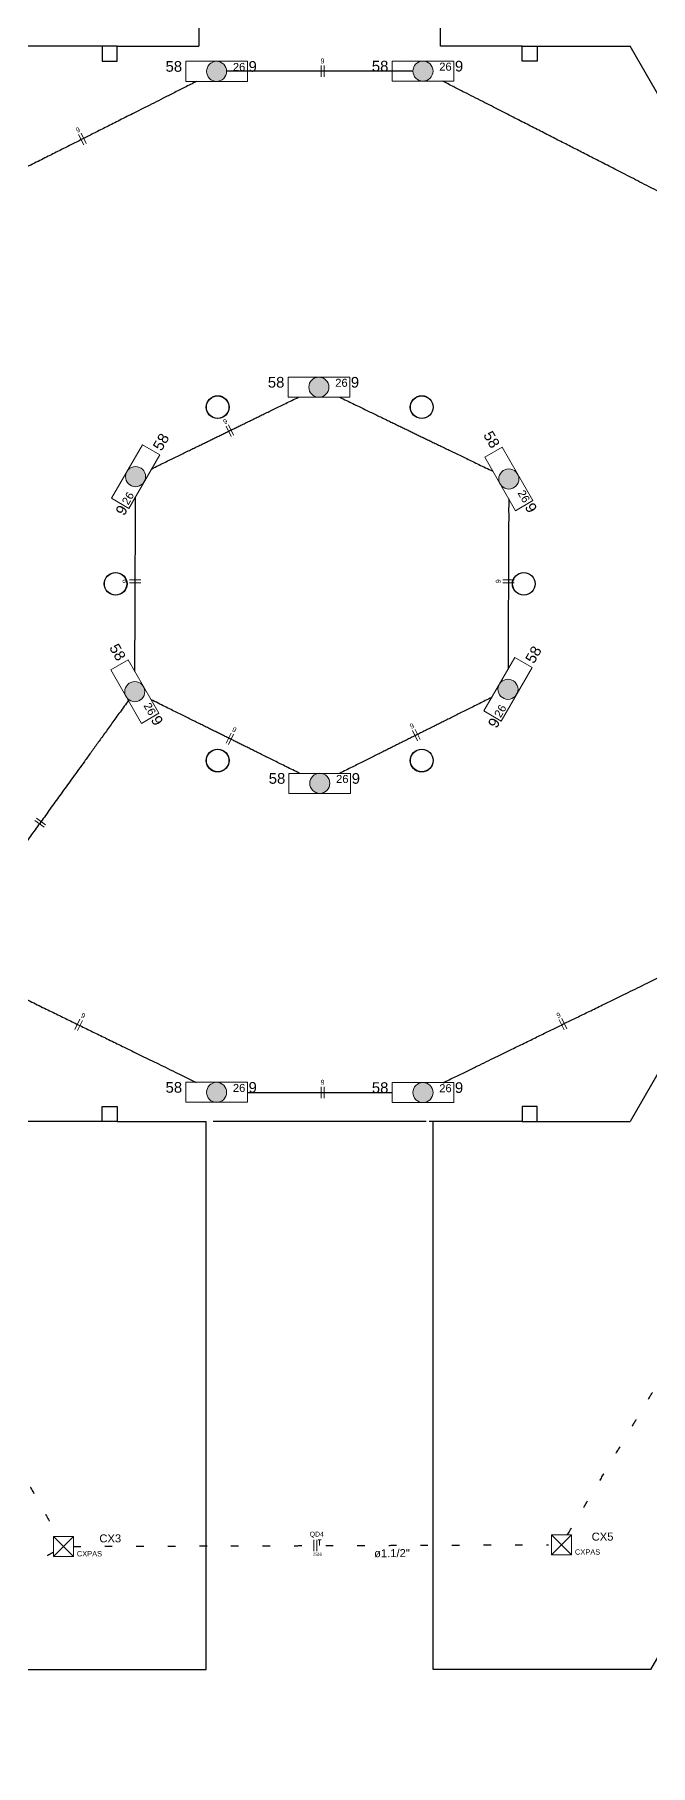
# Model space of a CAD drawing. Extents: x 175 to 700, y 53 to 250.
# Drawn here: x 484.85 to 492.99, y 182.66 to 205.56 of the extents above; entities that cross this region are included whole.
import ezdxf

# ---------------------------------------------------------------- set-up
doc = ezdxf.new("R2010")
doc.units = 0
doc.header["$LTSCALE"] = 2
doc.linetypes.add('DOT2', pattern=[3.175, 0, -3.175])
doc.layers.get('0').update_dxf_attribs({"linetype": 'CONTINUOUS'})
doc.layers.add('A-PAREDE', color=5, linetype='CONTINUOUS')
doc.layers.add('A-PISOS-NIVEL', color=1, linetype='CONTINUOUS')
for name, color, linetype, lineweight in [('EL-Condutos', 4, 'CONTINUOUS', 30), ('EL-Fios', 9, 'CONTINUOUS', 20), ('EL-Textos condutos', 7, 'CONTINUOUS', 20), ('EL-Textos fios', 7, 'CONTINUOUS', 20), ('EL-Textos pontos', 5, 'CONTINUOUS', 20), ('P-SIMBOL', 5, 'CONTINUOUS', 20)]:
    doc.layers.add(name, color=color, linetype=linetype, lineweight=lineweight)
doc.styles.add('Arial', font='arial.ttf')

msp = doc.modelspace()

# ---------------------------------------------------------------- hatches: boundary and pattern name
at = {"layer": 'P-SIMBOL'}
h = msp.add_hatch(color=256, dxfattribs=at)
h.paths.add_polyline_path([(483.506, 203.248, 1), (483.771, 203.248, 1)])
h.paths.add_polyline_path([(487.12, 205.072, 1), (487.385, 205.072, 1)])
h.paths.add_polyline_path([(489.85, 205.076, 1), (490.115, 205.076, 1)])
h.paths.add_polyline_path([(493.478, 203.222, 1), (493.743, 203.222, 1)])
h = msp.add_hatch(color=256, dxfattribs=at)
h.paths.add_polyline_path([(488.474, 200.893, 1), (488.739, 200.893, 1)])
h.paths.add_polyline_path([(490.986, 199.679, 1), (491.251, 199.679, 1)])
h.paths.add_polyline_path([(491.24, 196.896, 1), (490.975, 196.896, 1)])
h.paths.add_polyline_path([(488.485, 195.652, 1), (488.75, 195.652, 1)])
h.paths.add_polyline_path([(486.039, 196.865, 1), (486.304, 196.865, 1)])
h.paths.add_polyline_path([(486.049, 199.71, 1), (486.314, 199.71, 1)])
h = msp.add_hatch(color=256, dxfattribs=at)
h.paths.add_polyline_path([(493.49, 193.337, 1), (493.755, 193.337, 1)])
h.paths.add_polyline_path([(489.85, 191.56, 1), (490.115, 191.56, 1)])
h.paths.add_polyline_path([(487.12, 191.563, 1), (487.385, 191.563, 1)])
h.paths.add_polyline_path([(483.757, 193.337, 1), (483.492, 193.337, 1)])

# ---------------------------------------------------------------- linework, layer by layer
at = {"color": 8}
for centre in [(487.268, 200.63), (487.268, 200.63), (489.967, 200.63), (489.967, 200.63), (485.918, 198.292), (485.918, 198.292), (491.317, 198.292), (487.268, 195.954), (487.268, 195.954), (489.967, 195.954), (489.967, 195.954)]:
    msp.add_circle(centre, 0.15, dxfattribs=at)
at = {"color": 9}
msp.add_circle((491.317, 198.292), 0.15, dxfattribs=at)
at = {"layer": 'A-PAREDE', "color": 251}
for points in [[(485.737, 205.205), (485.937, 205.205), (485.937, 205.405), (485.737, 205.405)], [(491.496, 205.205), (491.296, 205.205), (491.296, 205.405), (491.496, 205.405)], [(485.737, 191.376), (485.937, 191.376), (485.937, 191.176), (485.737, 191.176)], [(485.737, 191.376), (485.937, 191.376), (485.937, 191.176), (485.737, 191.176)], [(491.496, 191.376), (491.296, 191.376), (491.296, 191.176), (491.496, 191.176)], [(491.496, 191.376), (491.296, 191.376), (491.296, 191.176), (491.496, 191.176)]]:
    msp.add_lwpolyline(points, close=True, dxfattribs=at)
for centre in [(487.266, 200.629), (487.266, 200.629), (489.966, 200.629), (489.966, 200.629), (485.916, 198.291), (485.916, 198.291), (491.316, 198.291), (487.266, 195.952), (487.266, 195.952), (489.966, 195.952), (489.966, 195.952)]:
    msp.add_circle(centre, 0.15, dxfattribs=at)
at = {"layer": 'A-PISOS-NIVEL', "color": 251}
for p, q in [((487.016, 209.26), (487.016, 205.405)), ((490.216, 205.405), (490.216, 209.26)), ((485.737, 205.405), (484.509, 205.405)), ((485.937, 205.405), (487.016, 205.405)), ((491.296, 205.405), (490.216, 205.405)), ((491.496, 205.405), (492.724, 205.405)), ((493.338, 204.342), (492.724, 205.405)), ((493.338, 192.239), (492.724, 191.176)), ((485.737, 191.176), (484.509, 191.176)), ((485.937, 191.176), (487.116, 191.176)), ((487.116, 183.926), (487.116, 191.176)), ((490.026, 191.176), (487.206, 191.176)), ((490.116, 191.176), (490.066, 191.176)), ((490.116, 183.926), (490.116, 191.176)), ((491.296, 191.176), (490.116, 191.176)), ((491.496, 191.176), (492.724, 191.176)), ((493.881, 185.465), (492.992, 183.926)), ((484.249, 183.926), (487.116, 183.926)), ((492.992, 183.926), (490.116, 183.926))]:
    msp.add_line(p, q, dxfattribs=at)
at = {"layer": 'EL-Condutos', "linetype": 'Continuous'}
for points in [[(489.849, 205.076), (489.74, 205.076), (489.636, 205.076), (489.537, 205.076), (489.444, 205.076), (489.354, 205.076), (489.269, 205.075), (489.188, 205.075), (489.109, 205.075), (489.034, 205.075), (488.961, 205.075), (488.89, 205.075), (488.82, 205.075), (488.752, 205.075), (488.685, 205.075), (488.618, 205.074), (488.551, 205.074), (488.483, 205.074), (488.415, 205.074), (488.346, 205.074), (488.274, 205.074), (488.201, 205.074), (488.126, 205.074), (488.048, 205.074), (487.966, 205.073), (487.881, 205.073), (487.791, 205.073), (487.698, 205.073), (487.599, 205.073), (487.495, 205.073), (487.386, 205.073)], [(486.988, 204.939), (486.83, 204.859), (486.683, 204.785), (486.547, 204.716), (486.421, 204.652), (486.303, 204.593), (486.194, 204.538), (486.091, 204.486), (485.995, 204.438), (485.905, 204.392), (485.819, 204.349), (485.738, 204.308), (485.659, 204.268), (485.583, 204.23), (485.509, 204.192), (485.435, 204.155), (485.361, 204.118), (485.286, 204.08), (485.209, 204.041), (485.13, 204.001), (485.047, 203.959), (484.96, 203.915), (484.868, 203.869), (484.77, 203.82), (484.666, 203.767), (484.554, 203.711), (484.434, 203.65), (484.305, 203.585), (484.166, 203.515), (484.016, 203.439), (483.855, 203.358)], [(493.391, 203.334), (493.245, 203.409), (493.107, 203.479), (492.977, 203.545), (492.854, 203.608), (492.738, 203.668), (492.628, 203.724), (492.523, 203.778), (492.423, 203.829), (492.328, 203.878), (492.235, 203.925), (492.146, 203.97), (492.06, 204.015), (491.975, 204.058), (491.892, 204.101), (491.809, 204.143), (491.726, 204.185), (491.643, 204.228), (491.559, 204.271), (491.473, 204.315), (491.384, 204.36), (491.293, 204.406), (491.199, 204.455), (491.1, 204.505), (490.997, 204.558), (490.888, 204.614), (490.774, 204.672), (490.653, 204.734), (490.525, 204.799), (490.39, 204.868), (490.246, 204.942)], [(486.395, 199.814), (486.483, 199.857), (486.566, 199.898), (486.645, 199.936), (486.72, 199.973), (486.792, 200.008), (486.86, 200.041), (486.925, 200.073), (486.987, 200.103), (487.048, 200.132), (487.106, 200.161), (487.162, 200.188), (487.217, 200.215), (487.271, 200.241), (487.324, 200.267), (487.376, 200.293), (487.429, 200.319), (487.482, 200.344), (487.535, 200.37), (487.589, 200.397), (487.645, 200.424), (487.701, 200.452), (487.76, 200.48), (487.821, 200.51), (487.884, 200.541), (487.95, 200.573), (488.019, 200.607), (488.092, 200.642), (488.168, 200.679), (488.249, 200.719), (488.334, 200.76)], [(488.881, 200.76), (488.971, 200.717), (489.056, 200.676), (489.137, 200.637), (489.213, 200.6), (489.286, 200.565), (489.355, 200.531), (489.421, 200.499), (489.484, 200.469), (489.545, 200.439), (489.604, 200.411), (489.661, 200.383), (489.717, 200.356), (489.772, 200.33), (489.826, 200.304), (489.88, 200.277), (489.934, 200.251), (489.989, 200.225), (490.045, 200.198), (490.101, 200.17), (490.16, 200.142), (490.22, 200.113), (490.282, 200.083), (490.347, 200.052), (490.415, 200.019), (490.487, 199.984), (490.562, 199.948), (490.641, 199.91), (490.724, 199.869), (490.812, 199.827), (490.906, 199.782)], [(486.172, 197.13), (486.172, 197.233), (486.173, 197.331), (486.173, 197.423), (486.173, 197.511), (486.174, 197.595), (486.174, 197.675), (486.174, 197.752), (486.175, 197.826), (486.175, 197.896), (486.175, 197.965), (486.175, 198.032), (486.176, 198.097), (486.176, 198.161), (486.176, 198.224), (486.176, 198.287), (486.177, 198.35), (486.177, 198.413), (486.177, 198.477), (486.177, 198.543), (486.177, 198.609), (486.178, 198.678), (486.178, 198.749), (486.178, 198.822), (486.179, 198.899), (486.179, 198.979), (486.179, 199.063), (486.179, 199.151), (486.18, 199.244), (486.18, 199.341), (486.181, 199.444)], [(491.118, 199.417), (491.117, 199.316), (491.117, 199.22), (491.117, 199.129), (491.116, 199.043), (491.116, 198.961), (491.116, 198.883), (491.115, 198.808), (491.115, 198.736), (491.115, 198.667), (491.114, 198.601), (491.114, 198.536), (491.114, 198.473), (491.114, 198.411), (491.113, 198.349), (491.113, 198.288), (491.113, 198.228), (491.113, 198.166), (491.113, 198.104), (491.112, 198.041), (491.112, 197.977), (491.112, 197.91), (491.111, 197.841), (491.111, 197.77), (491.111, 197.695), (491.111, 197.617), (491.11, 197.535), (491.11, 197.449), (491.11, 197.358), (491.109, 197.263), (491.109, 197.162)], [(486.088, 196.75), (485.975, 196.593), (485.869, 196.447), (485.77, 196.309), (485.676, 196.179), (485.588, 196.057), (485.505, 195.942), (485.427, 195.833), (485.352, 195.73), (485.281, 195.631), (485.212, 195.536), (485.146, 195.445), (485.082, 195.357), (485.02, 195.27), (484.959, 195.185), (484.898, 195.101), (484.837, 195.016), (484.775, 194.931), (484.713, 194.845), (484.649, 194.756), (484.583, 194.665), (484.515, 194.57), (484.444, 194.472), (484.369, 194.368), (484.29, 194.259), (484.207, 194.144), (484.119, 194.022), (484.025, 193.892), (483.926, 193.755), (483.82, 193.608), (483.707, 193.452)], [(488.352, 195.784), (488.261, 195.829), (488.176, 195.871), (488.096, 195.91), (488.02, 195.948), (487.949, 195.983), (487.881, 196.017), (487.817, 196.049), (487.756, 196.079), (487.698, 196.108), (487.642, 196.136), (487.587, 196.163), (487.534, 196.189), (487.483, 196.215), (487.431, 196.24), (487.381, 196.265), (487.33, 196.29), (487.278, 196.316), (487.226, 196.342), (487.172, 196.368), (487.117, 196.396), (487.06, 196.424), (487, 196.454), (486.937, 196.485), (486.871, 196.518), (486.802, 196.552), (486.728, 196.589), (486.65, 196.627), (486.567, 196.668), (486.479, 196.712), (486.386, 196.758)], [(490.894, 196.789), (490.808, 196.746), (490.726, 196.705), (490.647, 196.666), (490.572, 196.628), (490.499, 196.592), (490.429, 196.557), (490.362, 196.523), (490.297, 196.491), (490.234, 196.459), (490.172, 196.428), (490.112, 196.398), (490.053, 196.369), (489.994, 196.34), (489.937, 196.311), (489.879, 196.282), (489.822, 196.254), (489.765, 196.225), (489.707, 196.196), (489.648, 196.167), (489.589, 196.137), (489.528, 196.107), (489.466, 196.076), (489.402, 196.044), (489.336, 196.011), (489.267, 195.976), (489.196, 195.941), (489.123, 195.904), (489.046, 195.866), (488.966, 195.826), (488.882, 195.784)], [(483.839, 193.232), (483.986, 193.16), (484.124, 193.092), (484.254, 193.029), (484.378, 192.968), (484.494, 192.912), (484.604, 192.858), (484.709, 192.806), (484.81, 192.757), (484.905, 192.71), (484.997, 192.665), (485.086, 192.622), (485.173, 192.58), (485.257, 192.538), (485.341, 192.498), (485.423, 192.457), (485.506, 192.417), (485.589, 192.376), (485.673, 192.335), (485.759, 192.293), (485.847, 192.25), (485.937, 192.206), (486.032, 192.16), (486.13, 192.112), (486.233, 192.061), (486.342, 192.008), (486.456, 191.953), (486.577, 191.894), (486.704, 191.831), (486.84, 191.765), (486.983, 191.695)], [(490.251, 191.691), (490.411, 191.769), (490.56, 191.841), (490.697, 191.909), (490.825, 191.971), (490.944, 192.029), (491.054, 192.083), (491.157, 192.133), (491.253, 192.18), (491.344, 192.224), (491.43, 192.266), (491.511, 192.306), (491.59, 192.344), (491.666, 192.382), (491.741, 192.418), (491.814, 192.454), (491.888, 192.49), (491.963, 192.527), (492.04, 192.564), (492.12, 192.603), (492.202, 192.643), (492.29, 192.686), (492.382, 192.731), (492.481, 192.779), (492.586, 192.831), (492.699, 192.886), (492.82, 192.945), (492.951, 193.009), (493.092, 193.078), (493.244, 193.152), (493.408, 193.232)], [(487.66, 191.563), (487.74, 191.562), (487.818, 191.562), (487.891, 191.562), (487.962, 191.562), (488.031, 191.562), (488.096, 191.562), (488.16, 191.562), (488.221, 191.562), (488.281, 191.562), (488.34, 191.562), (488.397, 191.562), (488.453, 191.562), (488.508, 191.561), (488.563, 191.561), (488.618, 191.561), (488.672, 191.561), (488.727, 191.561), (488.782, 191.561), (488.839, 191.561), (488.896, 191.561), (488.954, 191.561), (489.014, 191.561), (489.075, 191.561), (489.139, 191.561), (489.205, 191.561), (489.273, 191.56), (489.344, 191.56), (489.418, 191.56), (489.495, 191.56), (489.575, 191.56)]]:
    msp.add_spline(points, degree=3, dxfattribs=at)
at = {"layer": 'EL-Condutos', "linetype": 'DOT2', "ltscale": 0.05}
for points in [[(491.897, 185.712), (492.055, 185.977), (492.204, 186.227), (492.343, 186.46), (492.474, 186.68), (492.598, 186.887), (492.714, 187.082), (492.824, 187.266), (492.928, 187.441), (493.028, 187.608), (493.123, 187.768), (493.214, 187.921), (493.303, 188.07), (493.39, 188.215), (493.475, 188.358), (493.56, 188.5), (493.644, 188.642), (493.729, 188.785), (493.816, 188.93), (493.905, 189.079), (493.996, 189.232), (494.091, 189.391), (494.19, 189.557), (494.294, 189.731), (494.403, 189.915), (494.519, 190.109), (494.642, 190.315), (494.773, 190.534), (494.912, 190.767), (495.06, 191.015), (495.217, 191.28)], [(482.147, 191.082), (482.289, 190.825), (482.424, 190.584), (482.549, 190.359), (482.668, 190.146), (482.779, 189.947), (482.884, 189.759), (482.983, 189.58), (483.077, 189.412), (483.167, 189.251), (483.253, 189.096), (483.335, 188.948), (483.415, 188.804), (483.494, 188.664), (483.571, 188.526), (483.647, 188.389), (483.723, 188.252), (483.8, 188.114), (483.878, 187.973), (483.958, 187.83), (484.041, 187.682), (484.127, 187.528), (484.216, 187.367), (484.31, 187.199), (484.409, 187.021), (484.513, 186.834), (484.624, 186.635), (484.742, 186.423), (484.868, 186.198), (485.001, 185.958), (485.144, 185.703)], [(485.356, 185.555), (485.657, 185.556), (485.94, 185.557), (486.205, 185.558), (486.453, 185.558), (486.687, 185.559), (486.908, 185.56), (487.117, 185.561), (487.314, 185.561), (487.503, 185.562), (487.683, 185.563), (487.857, 185.563), (488.025, 185.564), (488.189, 185.564), (488.35, 185.565), (488.51, 185.566), (488.67, 185.566), (488.831, 185.567), (488.995, 185.567), (489.162, 185.568), (489.335, 185.568), (489.514, 185.569), (489.702, 185.57), (489.898, 185.57), (490.105, 185.571), (490.324, 185.572), (490.556, 185.573), (490.803, 185.574), (491.065, 185.574), (491.345, 185.575), (491.644, 185.576)], [(485.096, 185.479), (484.847, 185.336), (484.613, 185.202), (484.394, 185.076), (484.188, 184.958), (483.995, 184.846), (483.812, 184.741), (483.639, 184.642), (483.475, 184.548), (483.319, 184.458), (483.169, 184.372), (483.025, 184.289), (482.886, 184.209), (482.75, 184.131), (482.616, 184.054), (482.483, 183.977), (482.35, 183.901), (482.216, 183.824), (482.08, 183.746), (481.94, 183.666), (481.797, 183.583), (481.647, 183.497), (481.492, 183.408), (481.328, 183.314), (481.156, 183.215), (480.974, 183.11), (480.781, 182.999), (480.575, 182.881), (480.357, 182.755), (480.124, 182.622), (479.876, 182.479)]]:
    msp.add_spline(points, degree=3, dxfattribs=at)
at = {"layer": 'EL-Fios'}
for p, q in [((488.636, 204.999), (488.636, 205.149)), ((488.674, 204.999), (488.674, 205.149)), ((485.496, 204.102), (485.428, 204.236)), ((485.529, 204.119), (485.462, 204.253)), ((487.477, 200.259), (487.411, 200.394)), ((487.444, 200.242), (487.378, 200.377)), ((486.251, 198.343), (486.101, 198.343)), ((491.188, 198.344), (491.038, 198.344)), ((486.251, 198.306), (486.101, 198.306)), ((491.188, 198.306), (491.038, 198.306)), ((487.378, 196.183), (487.444, 196.317)), ((487.411, 196.166), (487.478, 196.301)), ((489.913, 196.215), (489.846, 196.349)), ((489.947, 196.232), (489.879, 196.366)), ((484.97, 195.072), (484.848, 195.16)), ((484.991, 195.102), (484.87, 195.19)), ((485.377, 192.396), (485.443, 192.531)), ((485.411, 192.38), (485.477, 192.515)), ((491.852, 192.389), (491.786, 192.524)), ((491.886, 192.405), (491.82, 192.54)), ((488.636, 191.486), (488.636, 191.636)), ((488.674, 191.486), (488.674, 191.636)), ((488.54, 185.491), (488.54, 185.641)), ((488.577, 185.491), (488.577, 185.641)), ((488.595, 185.641), (488.635, 185.641)), ((488.615, 185.566), (488.615, 185.641))]:
    msp.add_line(p, q, dxfattribs=at)
at = {"layer": 'P-SIMBOL'}
for p, q in [((486.845, 204.94), (486.845, 205.205)), ((487.661, 205.205), (486.845, 205.205)), ((487.661, 204.94), (487.661, 205.205)), ((489.575, 204.944), (489.575, 205.209)), ((490.391, 205.209), (489.575, 205.209)), ((490.391, 204.944), (490.391, 205.209)), ((487.661, 204.94), (486.845, 204.94)), ((490.391, 204.944), (489.575, 204.944)), ((488.198, 200.761), (488.198, 201.026)), ((489.014, 201.026), (488.198, 201.026)), ((489.014, 200.761), (489.014, 201.026)), ((489.014, 200.761), (488.198, 200.761)), ((485.863, 199.423), (486.271, 200.129)), ((486.092, 199.29), (486.5, 199.997)), ((486.271, 200.129), (486.5, 199.997)), ((490.8, 199.966), (491.029, 200.098)), ((491.208, 199.259), (490.8, 199.966)), ((491.437, 199.392), (491.029, 200.098)), ((485.863, 199.423), (486.092, 199.29)), ((491.208, 199.259), (491.437, 199.392)), ((485.852, 197.152), (486.082, 197.284)), ((486.49, 196.578), (486.082, 197.284)), ((490.789, 196.609), (491.197, 197.315)), ((491.019, 196.476), (491.427, 197.183)), ((491.197, 197.315), (491.427, 197.183)), ((486.26, 196.445), (485.852, 197.152)), ((486.26, 196.445), (486.49, 196.578)), ((490.789, 196.609), (491.019, 196.476)), ((488.21, 195.519), (488.21, 195.784)), ((489.026, 195.784), (488.21, 195.784)), ((489.026, 195.519), (489.026, 195.784)), ((489.026, 195.519), (488.21, 195.519)), ((486.845, 191.431), (486.845, 191.696)), ((487.661, 191.696), (486.845, 191.696)), ((487.661, 191.431), (487.661, 191.696)), ((489.575, 191.427), (489.575, 191.692)), ((490.391, 191.692), (489.575, 191.692)), ((490.391, 191.427), (490.391, 191.692)), ((487.661, 191.431), (486.845, 191.431)), ((490.391, 191.427), (489.575, 191.427)), ((485.094, 185.687), (485.359, 185.687)), ((485.094, 185.687), (485.094, 185.422)), ((485.094, 185.687), (485.359, 185.422)), ((485.359, 185.687), (485.094, 185.422)), ((485.359, 185.687), (485.359, 185.422)), ((491.684, 185.71), (491.949, 185.71)), ((491.684, 185.71), (491.684, 185.445)), ((491.684, 185.71), (491.949, 185.445)), ((491.949, 185.71), (491.684, 185.445)), ((491.949, 185.71), (491.949, 185.445)), ((485.094, 185.422), (485.359, 185.422)), ((491.684, 185.445), (491.949, 185.445))]:
    msp.add_line(p, q, dxfattribs=at)
for centre in [(487.253, 205.072), (489.983, 205.076), (488.606, 200.893), (486.181, 199.71), (491.119, 199.679), (486.171, 196.865), (491.108, 196.896), (488.618, 195.652), (487.253, 191.563), (489.983, 191.56)]:
    msp.add_circle(centre, 0.133, dxfattribs=at)

# ---------------------------------------------------------------- texts
at = {"layer": 'EL-Textos condutos', "insert": (489.573, 185.41), "char_height": 0.1059, "width": 0.88956, "attachment_point": 8, "rotation": 0.2005, "line_spacing_factor": 0.798, "style": 'Arial'}
msp.add_mtext('ø1.1/2"', dxfattribs=at)
at = {"layer": 'EL-Textos fios', "attachment_point": 8, "line_spacing_factor": 0.798, "style": 'Arial'}
for s, insert, char_height, width in [('9', (488.655, 205.176), 0.0653, 0.07837), ('9', (488.655, 191.663), 0.0653, 0.07837), ('QD4', (488.578, 185.667), 0.0653, 0.2351), ('25', (488.559, 185.43), 0.0406, 0.09743), ('16', (488.615, 185.43), 0.0406, 0.09743)]:
    msp.add_mtext(s, dxfattribs=dict(at, insert=insert, char_height=char_height, width=width))
at = {"layer": 'EL-Textos fios', "char_height": 0.0653, "width": 0.07837, "attachment_point": 8, "line_spacing_factor": 0.798, "style": 'Arial'}
for insert, rotation in [((485.433, 204.268), 26.78), ((487.383, 200.409), 26.0123), ((486.075, 198.325), 90.0002), ((491.012, 198.325), 90.0002), ((487.473, 196.332), 333.6333), ((489.851, 196.381), 26.5451), ((485.472, 192.546), 333.9485), ((491.792, 192.555), 26.0237)]:
    msp.add_mtext('9', dxfattribs=dict(at, insert=insert, rotation=rotation))
at = {"layer": 'EL-Textos pontos', "line_spacing_factor": 0.798, "style": 'Arial'}
for s, insert, char_height, width, attachment_point in [('58', (486.797, 205.065), 0.1412, 0.33888, 9), ('9', (487.785, 205.065), 0.141, 0.16944, 9), ('58', (489.526, 205.069), 0.1412, 0.33888, 9), ('9', (490.515, 205.069), 0.141, 0.16944, 9), ('58', (488.15, 200.886), 0.1412, 0.33888, 9), ('9', (489.138, 200.886), 0.141, 0.16944, 9), ('58', (488.162, 195.644), 0.1412, 0.33888, 9), ('9', (489.15, 195.644), 0.141, 0.16944, 9), ('58', (486.797, 191.556), 0.1412, 0.33888, 9), ('9', (487.785, 191.556), 0.141, 0.16944, 9), ('58', (489.526, 191.553), 0.1412, 0.33888, 9), ('9', (490.515, 191.553), 0.141, 0.16944, 9), ('CX5', (492.215, 185.63), 0.1059, 0.38124, 7), ('CX3', (485.702, 185.607), 0.1059, 0.38124, 7), ('CXPAS', (492.161, 185.445), 0.0706, 0.4236, 8), ('CXPAS', (485.571, 185.422), 0.0706, 0.4236, 8)]:
    msp.add_mtext(s, dxfattribs=dict(at, insert=insert, char_height=char_height, width=width, attachment_point=attachment_point))
for s, insert, char_height, width, attachment_point, rotation in [('58', (486.525, 200.038), 0.1412, 0.33888, 7, 60.0001), ('58', (490.884, 200.07), 0.1412, 0.33888, 9, 299.9999), ('9', (486.031, 199.182), 0.141, 0.16944, 7, 60.0001), ('9', (491.378, 199.214), 0.141, 0.16944, 9, 299.9999), ('58', (485.936, 197.256), 0.1412, 0.33888, 9, 299.9999), ('58', (491.452, 197.224), 0.1412, 0.33888, 7, 60.0001), ('9', (486.431, 196.399), 0.141, 0.16944, 9, 299.9999), ('9', (490.958, 196.368), 0.141, 0.16944, 7, 60.0001)]:
    msp.add_mtext(s, dxfattribs=dict(at, insert=insert, char_height=char_height, width=width, attachment_point=attachment_point, rotation=rotation))
at = {"layer": 'P-SIMBOL', "char_height": 0.1059, "width": 0.25416, "attachment_point": 9, "line_spacing_factor": 0.798, "style": 'Arial'}
for insert in [(487.633, 205.076), (490.363, 205.08), (488.987, 200.897), (488.998, 195.655), (487.633, 191.567), (490.363, 191.563)]:
    msp.add_mtext('26', dxfattribs=dict(at, insert=insert))
at = {"layer": 'P-SIMBOL', "char_height": 0.1059, "width": 0.25416, "line_spacing_factor": 0.798, "style": 'Arial'}
for insert, attachment_point, rotation in [((486.086, 199.325), 7, 60.0001), ((491.312, 199.351), 9, 299.9999), ((486.364, 196.537), 9, 299.9999), ((491.012, 196.511), 7, 60.0001)]:
    msp.add_mtext('26', dxfattribs=dict(at, insert=insert, attachment_point=attachment_point, rotation=rotation))

doc.saveas('drawing.dxf')
